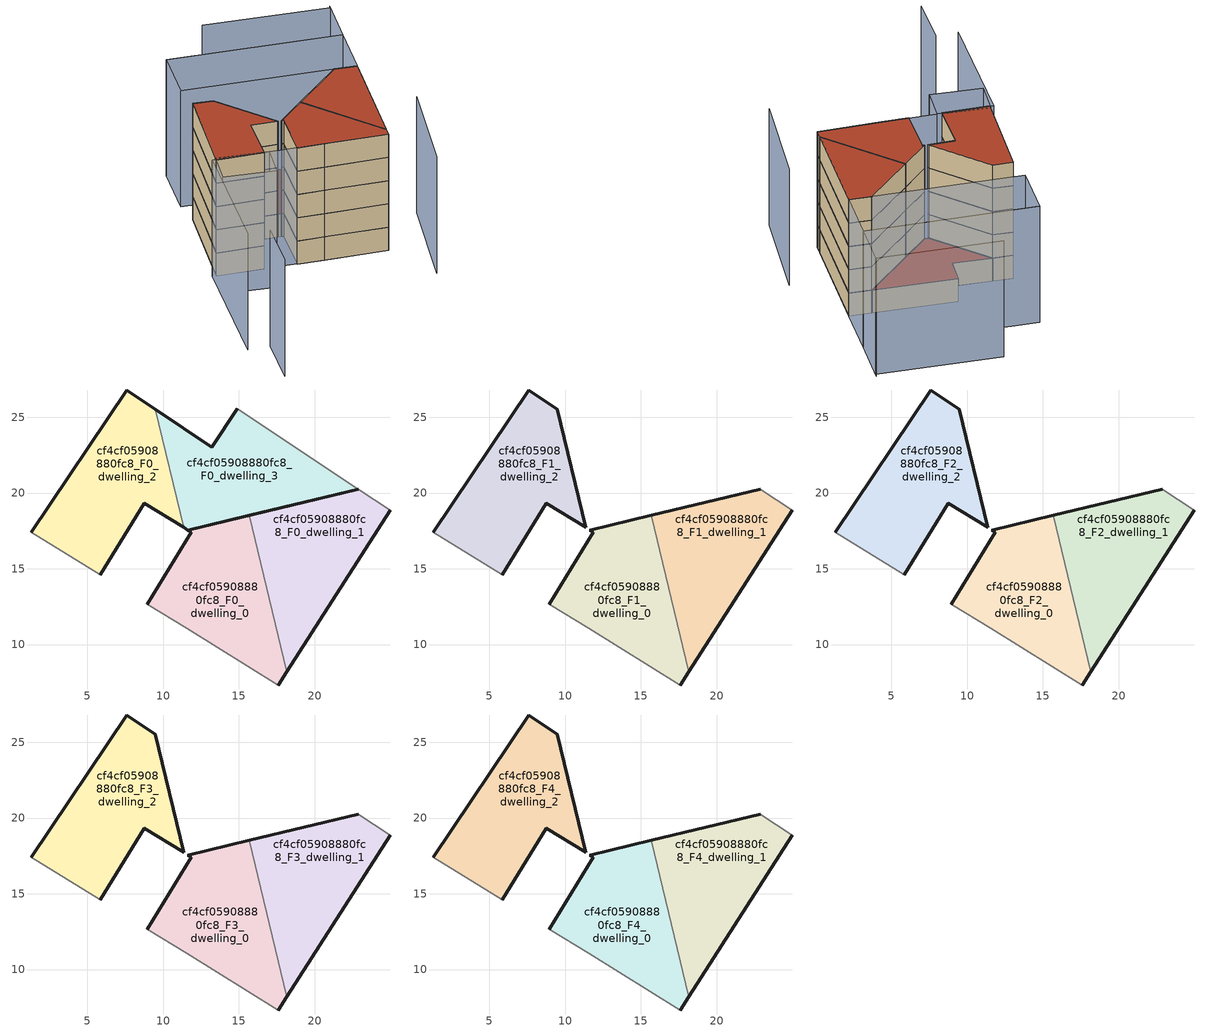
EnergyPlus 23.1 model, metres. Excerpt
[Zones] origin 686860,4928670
cf4cf05908880fc8_F0_dwelling_0
 floor ground (EU_floor_Construction): 17.6,7.33 18.16,8.2 15.69,18.53 11.64,17.56 11.87,17.42 8.95,12.67 11.55,11.06 z0
 wall outside (EU_wall_Construction): 18.16,8.2 17.6,7.33 / 8.95,12.67 11.87,17.42 11.64,17.56 15.69,18.53 z0:3
 wall adiabatic (EU_wall_Construction): 17.6,7.33 11.55,11.06 8.95,12.67 z0:3
 wall to cf4cf05908880fc8_F0_dwelling_1 (EU_wall_Construction): 15.69,18.53 18.16,8.2 z0:3
cf4cf05908880fc8_F0_dwelling_1
 floor ground (EU_floor_Construction): 18.16,8.2 24.99,18.86 22.9,20.25 15.69,18.53 z0
 wall outside (EU_wall_Construction): 15.69,18.53 22.9,20.25 / 24.99,18.86 18.16,8.2 z0:3
 wall adiabatic (EU_wall_Construction): 22.9,20.25 24.99,18.86 z0:3
cf4cf05908880fc8_F0_dwelling_2
 floor ground (EU_floor_Construction): 11.36,17.74 9.49,25.53 7.61,26.8 1.31,17.41 5.87,14.62 8.76,19.34 z0
 wall outside (EU_wall_Construction): 11.36,17.74 8.76,19.34 5.87,14.62 / 1.31,17.41 7.61,26.8 9.49,25.53 z0:3
 wall adiabatic (EU_wall_Construction): 5.87,14.62 1.31,17.41 z0:3
 wall to cf4cf05908880fc8_F0_dwelling_3 (EU_wall_Construction): 9.49,25.53 11.36,17.74 z0:3
cf4cf05908880fc8_F0_dwelling_3
 floor ground (EU_floor_Construction): 22.9,20.25 14.91,25.55 13.22,23.03 9.49,25.53 11.36,17.74 11.64,17.56 z0
 wall outside (EU_wall_Construction): 22.9,20.25 11.64,17.56 11.36,17.74 / 9.49,25.53 13.22,23.03 14.91,25.55 z0:3
 wall adiabatic (EU_wall_Construction): 14.91,25.55 22.9,20.25 z0:3
 roof outside (EU_roof_Construction): 22.9,20.25 11.64,17.56 11.36,17.74 9.49,25.53 13.22,23.03 14.91,25.55 z3
cf4cf05908880fc8_F1_dwelling_0
 floor to cf4cf05908880fc8_F0_dwelling_0 (EU_floor_Construction): 17.6,7.33 18.16,8.2 15.69,18.53 11.64,17.56 11.87,17.42 8.95,12.67 11.55,11.06 z3
 wall outside (EU_wall_Construction): 18.16,8.2 17.6,7.33 / 8.95,12.67 11.87,17.42 11.64,17.56 15.69,18.53 z3:6
 wall adiabatic (EU_wall_Construction): 17.6,7.33 11.55,11.06 8.95,12.67 z3:6
 wall to cf4cf05908880fc8_F1_dwelling_1 (EU_wall_Construction): 15.69,18.53 18.16,8.2 z3:6
cf4cf05908880fc8_F1_dwelling_1
 floor to cf4cf05908880fc8_F0_dwelling_1 (EU_floor_Construction): 18.16,8.2 24.99,18.86 22.9,20.25 15.69,18.53 z3
 wall outside (EU_wall_Construction): 15.69,18.53 22.9,20.25 / 24.99,18.86 18.16,8.2 z3:6
 wall adiabatic (EU_wall_Construction): 22.9,20.25 24.99,18.86 z3:6
cf4cf05908880fc8_F1_dwelling_2
 floor to cf4cf05908880fc8_F0_dwelling_2 (EU_floor_Construction): 11.36,17.74 9.49,25.53 7.61,26.8 1.31,17.41 5.87,14.62 8.76,19.34 z3
 wall outside (EU_wall_Construction): 1.31,17.41 7.61,26.8 9.49,25.53 11.36,17.74 8.76,19.34 5.87,14.62 z3:6
 wall adiabatic (EU_wall_Construction): 5.87,14.62 1.31,17.41 z3:6
cf4cf05908880fc8_F2_dwelling_0
 floor to cf4cf05908880fc8_F1_dwelling_0 (EU_floor_Construction): 17.6,7.33 18.16,8.2 15.69,18.53 11.64,17.56 11.87,17.42 8.95,12.67 11.55,11.06 z6
 wall outside (EU_wall_Construction): 18.16,8.2 17.6,7.33 / 8.95,12.67 11.87,17.42 11.64,17.56 15.69,18.53 z6:9
 wall adiabatic (EU_wall_Construction): 17.6,7.33 11.55,11.06 8.95,12.67 z6:9
 wall to cf4cf05908880fc8_F2_dwelling_1 (EU_wall_Construction): 15.69,18.53 18.16,8.2 z6:9
cf4cf05908880fc8_F2_dwelling_1
 floor to cf4cf05908880fc8_F1_dwelling_1 (EU_floor_Construction): 18.16,8.2 24.99,18.86 22.9,20.25 15.69,18.53 z6
 wall outside (EU_wall_Construction): 15.69,18.53 22.9,20.25 / 24.99,18.86 18.16,8.2 z6:9
 wall adiabatic (EU_wall_Construction): 22.9,20.25 24.99,18.86 z6:9
cf4cf05908880fc8_F2_dwelling_2
 floor to cf4cf05908880fc8_F1_dwelling_2 (EU_floor_Construction): 11.36,17.74 9.49,25.53 7.61,26.8 1.31,17.41 5.87,14.62 8.76,19.34 z6
 wall outside (EU_wall_Construction): 1.31,17.41 7.61,26.8 9.49,25.53 11.36,17.74 8.76,19.34 5.87,14.62 z6:9
 wall adiabatic (EU_wall_Construction): 5.87,14.62 1.31,17.41 z6:9
cf4cf05908880fc8_F3_dwelling_0
 floor to cf4cf05908880fc8_F2_dwelling_0 (EU_floor_Construction): 17.6,7.33 18.16,8.2 15.69,18.53 11.64,17.56 11.87,17.42 8.95,12.67 11.55,11.06 z9
 wall outside (EU_wall_Construction): 18.16,8.2 17.6,7.33 / 8.95,12.67 11.87,17.42 11.64,17.56 15.69,18.53 z9:12
 wall adiabatic (EU_wall_Construction): 17.6,7.33 11.55,11.06 8.95,12.67 z9:12
 wall to cf4cf05908880fc8_F3_dwelling_1 (EU_wall_Construction): 15.69,18.53 18.16,8.2 z9:12
cf4cf05908880fc8_F3_dwelling_1
 floor to cf4cf05908880fc8_F2_dwelling_1 (EU_floor_Construction): 18.16,8.2 24.99,18.86 22.9,20.25 15.69,18.53 z9
 wall outside (EU_wall_Construction): 15.69,18.53 22.9,20.25 / 24.99,18.86 18.16,8.2 z9:12
 wall adiabatic (EU_wall_Construction): 22.9,20.25 24.99,18.86 z9:12
cf4cf05908880fc8_F3_dwelling_2
 floor to cf4cf05908880fc8_F2_dwelling_2 (EU_floor_Construction): 11.36,17.74 9.49,25.53 7.61,26.8 1.31,17.41 5.87,14.62 8.76,19.34 z9
 wall outside (EU_wall_Construction): 1.31,17.41 7.61,26.8 9.49,25.53 11.36,17.74 8.76,19.34 5.87,14.62 z9:12
 wall adiabatic (EU_wall_Construction): 5.87,14.62 1.31,17.41 z9:12
cf4cf05908880fc8_F4_dwelling_0
 floor to cf4cf05908880fc8_F3_dwelling_0 (EU_floor_Construction): 17.6,7.33 18.16,8.2 15.69,18.53 11.64,17.56 11.87,17.42 8.95,12.67 11.55,11.06 z12
 wall outside (EU_wall_Construction): 18.16,8.2 17.6,7.33 / 8.95,12.67 11.87,17.42 11.64,17.56 15.69,18.53 z12:15
 wall adiabatic (EU_wall_Construction): 17.6,7.33 11.55,11.06 8.95,12.67 z12:15
 wall to cf4cf05908880fc8_F4_dwelling_1 (EU_wall_Construction): 15.69,18.53 18.16,8.2 z12:15
 roof outside (EU_roof_Construction): 15.69,18.53 18.16,8.2 17.6,7.33 11.55,11.06 8.95,12.67 11.87,17.42 11.64,17.56 z15
cf4cf05908880fc8_F4_dwelling_1
 floor to cf4cf05908880fc8_F3_dwelling_1 (EU_floor_Construction): 18.16,8.2 24.99,18.86 22.9,20.25 15.69,18.53 z12
 wall outside (EU_wall_Construction): 15.69,18.53 22.9,20.25 / 24.99,18.86 18.16,8.2 z12:15
 wall adiabatic (EU_wall_Construction): 22.9,20.25 24.99,18.86 z12:15
 roof outside (EU_roof_Construction): 24.99,18.86 18.16,8.2 15.69,18.53 22.9,20.25 z15
cf4cf05908880fc8_F4_dwelling_2
 floor to cf4cf05908880fc8_F3_dwelling_2 (EU_floor_Construction): 11.36,17.74 9.49,25.53 7.61,26.8 1.31,17.41 5.87,14.62 8.76,19.34 z12
 wall outside (EU_wall_Construction): 1.31,17.41 7.61,26.8 9.49,25.53 11.36,17.74 8.76,19.34 5.87,14.62 z12:15
 wall adiabatic (EU_wall_Construction): 5.87,14.62 1.31,17.41 z12:15
 roof outside (EU_roof_Construction): 9.49,25.53 11.36,17.74 8.76,19.34 5.87,14.62 1.31,17.41 7.61,26.8 z15
shading: -7.79,-1.11 -4.68,3.95 / 17.91,0.55 25,10.07 / -6.8,5.24 1.01,17.72 / 1.01,17.72 17.6,7.33 / 31.43,28.92 28.33,24.09 / 31.25,28.65 19.39,36.4 / 4.19,11.26 -0.66,14.66 / -0.66,14.66 1.51,17.76 / 1.51,17.76 6.37,14.36 / 6.37,14.36 4.19,11.26 / 11.86,34.63 28.33,24.09 / 28.33,24.09 24.99,18.86 / 24.99,18.86 8.51,29.41 / 8.51,29.41 11.86,34.63 / 28.33,24.09 11.96,34.57 z0:15
[Building]
EU S2 Campaign: North Axis=0; Terrain=City; Solar Distribution=FullExterior
[Site:Location]
Bologna: Latitude=44.5; Longitude=11.25; Time Zone=1; Elevation=37
[SizingPeriod:WeatherFileDays]
AnnualSizingPeriod: Begin Month=1; Begin Day of Month=1; End Month=12; End Day of Month=31; Day of Week for Start Day=Monday; Use Weather File Daylight Saving Period=No; Use Weather File Rain and Snow Indicators=No
[MATERIAL]
EU_InternalMass_Material: Roughness=MediumRough; Thickness=0.1; Conductivity=1; Density=1800; Specific Heat=900; Thermal Absorptance=0.9; Solar Absorptance=0.7; Visible Absorptance=0.7
[MATERIAL:NOMASS] Roughness=MediumRough; Thermal Absorptance=0.9; Solar Absorptance=0.7; Visible Absorptance=0.7
Name | Thermal Resistance
EU_wall_NoMass | 0.905828
EU_roof_NoMass | 0.37593
EU_floor_NoMass | 0.67114
[CONSTRUCTION]
EU_wall_Construction: EU_wall_NoMass
EU_roof_Construction: EU_roof_NoMass
EU_floor_Construction: EU_floor_NoMass
EU_InternalMass_Construction: EU_InternalMass_Material
[ZONE] Type=1; Multiplier=1; Ceiling Height=autocalculate; Floor Area=autocalculate; Part of Total Floor Area=Yes
Name | Volume
cf4cf05908880fc8_F0_dwelling_0 | 165.549
cf4cf05908880fc8_F1_dwelling_0; cf4cf05908880fc8_F2_dwelling_0; cf4cf05908880fc8_F3_dwelling_0; cf4cf05908880fc8_F4_dwelling_0 | 165.551
cf4cf05908880fc8_F0_dwelling_1; cf4cf05908880fc8_F1_dwelling_1; cf4cf05908880fc8_F2_dwelling_1; cf4cf05908880fc8_F3_dwelling_1; cf4cf05908880fc8_F4_dwelling_1 | 165.554
cf4cf05908880fc8_F0_dwelling_2 | 175.878
cf4cf05908880fc8_F1_dwelling_2; cf4cf05908880fc8_F2_dwelling_2; cf4cf05908880fc8_F3_dwelling_2; cf4cf05908880fc8_F4_dwelling_2 | 175.879
cf4cf05908880fc8_F0_dwelling_3 | 168.989
[INTERNALMASS] Construction=EU_InternalMass_Construction
Name | Zone or ZoneList | Surface Area
cf4cf05908880fc8_F0_dwelling_0_EU_InternalMass | cf4cf05908880fc8_F0_dwelling_0 | 55.1833
cf4cf05908880fc8_F0_dwelling_1_EU_InternalMass | cf4cf05908880fc8_F0_dwelling_1 | 55.1846
cf4cf05908880fc8_F0_dwelling_2_EU_InternalMass | cf4cf05908880fc8_F0_dwelling_2 | 58.6263
cf4cf05908880fc8_F0_dwelling_3_EU_InternalMass | cf4cf05908880fc8_F0_dwelling_3 | 56.3297
cf4cf05908880fc8_F1_dwelling_0_EU_InternalMass | cf4cf05908880fc8_F1_dwelling_0 | 75.1088
cf4cf05908880fc8_F1_dwelling_1_EU_InternalMass | cf4cf05908880fc8_F1_dwelling_1 | 77.9665
cf4cf05908880fc8_F1_dwelling_2_EU_InternalMass | cf4cf05908880fc8_F1_dwelling_2 | 72.2464
cf4cf05908880fc8_F2_dwelling_0_EU_InternalMass | cf4cf05908880fc8_F2_dwelling_0 | 75.1088
cf4cf05908880fc8_F2_dwelling_1_EU_InternalMass | cf4cf05908880fc8_F2_dwelling_1 | 77.9665
cf4cf05908880fc8_F2_dwelling_2_EU_InternalMass | cf4cf05908880fc8_F2_dwelling_2 | 72.2464
cf4cf05908880fc8_F3_dwelling_0_EU_InternalMass | cf4cf05908880fc8_F3_dwelling_0 | 75.1088
cf4cf05908880fc8_F3_dwelling_1_EU_InternalMass | cf4cf05908880fc8_F3_dwelling_1 | 77.9665
cf4cf05908880fc8_F3_dwelling_2_EU_InternalMass | cf4cf05908880fc8_F3_dwelling_2 | 72.2464
cf4cf05908880fc8_F4_dwelling_0_EU_InternalMass | cf4cf05908880fc8_F4_dwelling_0 | 75.1088
cf4cf05908880fc8_F4_dwelling_1_EU_InternalMass | cf4cf05908880fc8_F4_dwelling_1 | 77.9665
cf4cf05908880fc8_F4_dwelling_2_EU_InternalMass | cf4cf05908880fc8_F4_dwelling_2 | 72.2464
[OTHEREQUIPMENT] Fuel Type=Electricity; Design Level Calculation Method=Watts/Area; Power per Zone Floor Area=1; Fraction Latent=0; Fraction Radiant=0; Fraction Lost=0; Carbon Dioxide Generation Rate=0; EndUse Subcategory=EU_Step8_InternalGains
Name | Zone or ZoneList or Space or SpaceList | Schedule
EU_Step8_InternalGain_cf4cf05908880fc8_F0_dwelling_0_f000 | cf4cf05908880fc8_F0_dwelling_0 | EU_Step8_GainSchedule_cf4cf05908880fc8_F0_dwelling_0_f000
EU_Step8_InternalGain_cf4cf05908880fc8_F0_dwelling_1_f000 | cf4cf05908880fc8_F0_dwelling_1 | EU_Step8_GainSchedule_cf4cf05908880fc8_F0_dwelling_1_f000
EU_Step8_InternalGain_cf4cf05908880fc8_F0_dwelling_2_f000 | cf4cf05908880fc8_F0_dwelling_2 | EU_Step8_GainSchedule_cf4cf05908880fc8_F0_dwelling_2_f000
EU_Step8_InternalGain_cf4cf05908880fc8_F0_dwelling_3_f000 | cf4cf05908880fc8_F0_dwelling_3 | EU_Step8_GainSchedule_cf4cf05908880fc8_F0_dwelling_3_f000
EU_Step8_InternalGain_cf4cf05908880fc8_F1_dwelling_0_f000 | cf4cf05908880fc8_F1_dwelling_0 | EU_Step8_GainSchedule_cf4cf05908880fc8_F1_dwelling_0_f000
EU_Step8_InternalGain_cf4cf05908880fc8_F1_dwelling_1_f000 | cf4cf05908880fc8_F1_dwelling_1 | EU_Step8_GainSchedule_cf4cf05908880fc8_F1_dwelling_1_f000
EU_Step8_InternalGain_cf4cf05908880fc8_F1_dwelling_2_f000 | cf4cf05908880fc8_F1_dwelling_2 | EU_Step8_GainSchedule_cf4cf05908880fc8_F1_dwelling_2_f000
EU_Step8_InternalGain_cf4cf05908880fc8_F2_dwelling_0_f000 | cf4cf05908880fc8_F2_dwelling_0 | EU_Step8_GainSchedule_cf4cf05908880fc8_F2_dwelling_0_f000
EU_Step8_InternalGain_cf4cf05908880fc8_F2_dwelling_1_f000 | cf4cf05908880fc8_F2_dwelling_1 | EU_Step8_GainSchedule_cf4cf05908880fc8_F2_dwelling_1_f000
EU_Step8_InternalGain_cf4cf05908880fc8_F2_dwelling_2_f000 | cf4cf05908880fc8_F2_dwelling_2 | EU_Step8_GainSchedule_cf4cf05908880fc8_F2_dwelling_2_f000
EU_Step8_InternalGain_cf4cf05908880fc8_F3_dwelling_0_f000 | cf4cf05908880fc8_F3_dwelling_0 | EU_Step8_GainSchedule_cf4cf05908880fc8_F3_dwelling_0_f000
EU_Step8_InternalGain_cf4cf05908880fc8_F3_dwelling_1_f000 | cf4cf05908880fc8_F3_dwelling_1 | EU_Step8_GainSchedule_cf4cf05908880fc8_F3_dwelling_1_f000
EU_Step8_InternalGain_cf4cf05908880fc8_F3_dwelling_2_f000 | cf4cf05908880fc8_F3_dwelling_2 | EU_Step8_GainSchedule_cf4cf05908880fc8_F3_dwelling_2_f000
EU_Step8_InternalGain_cf4cf05908880fc8_F4_dwelling_0_f000 | cf4cf05908880fc8_F4_dwelling_0 | EU_Step8_GainSchedule_cf4cf05908880fc8_F4_dwelling_0_f000
EU_Step8_InternalGain_cf4cf05908880fc8_F4_dwelling_1_f000 | cf4cf05908880fc8_F4_dwelling_1 | EU_Step8_GainSchedule_cf4cf05908880fc8_F4_dwelling_1_f000
EU_Step8_InternalGain_cf4cf05908880fc8_F4_dwelling_2_f000 | cf4cf05908880fc8_F4_dwelling_2 | EU_Step8_GainSchedule_cf4cf05908880fc8_F4_dwelling_2_f000
[ZONEVENTILATION:DESIGNFLOWRATE] Schedule=EU_AlwaysOn; Design Flow Rate Calculation Method=AirChanges/Hour; Air Changes per Hour=0.73129; Ventilation Type=Natural; Fan Pressure Rise=0; Fan Total Efficiency=1; Constant Term Coefficient=1; Temperature Term Coefficient=0; Velocity Term Coefficient=0; Velocity Squared Term Coefficient=0; Minimum Indoor Temperature=-100; Maximum Indoor Temperature=100; Delta Temperature=-100; Minimum Outdoor Temperature=-100; Maximum Outdoor Temperature=100; Maximum Wind Speed=40
Name | Zone or ZoneList or Space or SpaceList
EU_ConstantAir_cf4cf05908880fc8_F0_dwelling_0 | cf4cf05908880fc8_F0_dwelling_0
EU_ConstantAir_cf4cf05908880fc8_F0_dwelling_1 | cf4cf05908880fc8_F0_dwelling_1
EU_ConstantAir_cf4cf05908880fc8_F0_dwelling_2 | cf4cf05908880fc8_F0_dwelling_2
EU_ConstantAir_cf4cf05908880fc8_F0_dwelling_3 | cf4cf05908880fc8_F0_dwelling_3
EU_ConstantAir_cf4cf05908880fc8_F1_dwelling_0 | cf4cf05908880fc8_F1_dwelling_0
EU_ConstantAir_cf4cf05908880fc8_F1_dwelling_1 | cf4cf05908880fc8_F1_dwelling_1
EU_ConstantAir_cf4cf05908880fc8_F1_dwelling_2 | cf4cf05908880fc8_F1_dwelling_2
EU_ConstantAir_cf4cf05908880fc8_F2_dwelling_0 | cf4cf05908880fc8_F2_dwelling_0
EU_ConstantAir_cf4cf05908880fc8_F2_dwelling_1 | cf4cf05908880fc8_F2_dwelling_1
EU_ConstantAir_cf4cf05908880fc8_F2_dwelling_2 | cf4cf05908880fc8_F2_dwelling_2
EU_ConstantAir_cf4cf05908880fc8_F3_dwelling_0 | cf4cf05908880fc8_F3_dwelling_0
EU_ConstantAir_cf4cf05908880fc8_F3_dwelling_1 | cf4cf05908880fc8_F3_dwelling_1
EU_ConstantAir_cf4cf05908880fc8_F3_dwelling_2 | cf4cf05908880fc8_F3_dwelling_2
EU_ConstantAir_cf4cf05908880fc8_F4_dwelling_0 | cf4cf05908880fc8_F4_dwelling_0
EU_ConstantAir_cf4cf05908880fc8_F4_dwelling_1 | cf4cf05908880fc8_F4_dwelling_1
EU_ConstantAir_cf4cf05908880fc8_F4_dwelling_2 | cf4cf05908880fc8_F4_dwelling_2
[HVACTEMPLATE:THERMOSTAT] Constant Heating Setpoint=20; Constant Cooling Setpoint=50
EU_HeatOnly_cf4cf05908880fc8_F0_dwelling_0; EU_HeatOnly_cf4cf05908880fc8_F0_dwelling_1; EU_HeatOnly_cf4cf05908880fc8_F0_dwelling_2; EU_HeatOnly_cf4cf05908880fc8_F0_dwelling_3; EU_HeatOnly_cf4cf05908880fc8_F1_dwelling_0; EU_HeatOnly_cf4cf05908880fc8_F1_dwelling_1; EU_HeatOnly_cf4cf05908880fc8_F1_dwelling_2; EU_HeatOnly_cf4cf05908880fc8_F2_dwelling_0; EU_HeatOnly_cf4cf05908880fc8_F2_dwelling_1; EU_HeatOnly_cf4cf05908880fc8_F2_dwelling_2; EU_HeatOnly_cf4cf05908880fc8_F3_dwelling_0; EU_HeatOnly_cf4cf05908880fc8_F3_dwelling_1; EU_HeatOnly_cf4cf05908880fc8_F3_dwelling_2; EU_HeatOnly_cf4cf05908880fc8_F4_dwelling_0; EU_HeatOnly_cf4cf05908880fc8_F4_dwelling_1; EU_HeatOnly_cf4cf05908880fc8_F4_dwelling_2
[HVACTEMPLATE:ZONE:IDEALLOADSAIRSYSTEM] System Availability Schedule=EU_AlwaysOn; Maximum Heating Supply Air Temperature=50; Minimum Cooling Supply Air Temperature=13; Maximum Heating Supply Air Humidity Ratio=0.0156; Minimum Cooling Supply Air Humidity Ratio=0.0077; Heating Limit=NoLimit; Cooling Limit=NoLimit; Heating Availability Schedule=EU_AlwaysOn; Cooling Availability Schedule=EU_CoolingOff; Dehumidification Control Type=ConstantSensibleHeatRatio; Cooling Sensible Heat Ratio=0.7; Dehumidification Setpoint=60; Humidification Control Type=None; Humidification Setpoint=30; Outdoor Air Method=None; Outdoor Air Flow Rate per Person=0.00944; Outdoor Air Flow Rate per Zone Floor Area=0; Outdoor Air Flow Rate per Zone=0; Demand Controlled Ventilation Type=None; Outdoor Air Economizer Type=NoEconomizer; Heat Recovery Type=None; Sensible Heat Recovery Effectiveness=0.7; Latent Heat Recovery Effectiveness=0.65
Name | Template Thermostat
cf4cf05908880fc8_F0_dwelling_0 | EU_HeatOnly_cf4cf05908880fc8_F0_dwelling_0
cf4cf05908880fc8_F0_dwelling_1 | EU_HeatOnly_cf4cf05908880fc8_F0_dwelling_1
cf4cf05908880fc8_F0_dwelling_2 | EU_HeatOnly_cf4cf05908880fc8_F0_dwelling_2
cf4cf05908880fc8_F0_dwelling_3 | EU_HeatOnly_cf4cf05908880fc8_F0_dwelling_3
cf4cf05908880fc8_F1_dwelling_0 | EU_HeatOnly_cf4cf05908880fc8_F1_dwelling_0
cf4cf05908880fc8_F1_dwelling_1 | EU_HeatOnly_cf4cf05908880fc8_F1_dwelling_1
cf4cf05908880fc8_F1_dwelling_2 | EU_HeatOnly_cf4cf05908880fc8_F1_dwelling_2
cf4cf05908880fc8_F2_dwelling_0 | EU_HeatOnly_cf4cf05908880fc8_F2_dwelling_0
cf4cf05908880fc8_F2_dwelling_1 | EU_HeatOnly_cf4cf05908880fc8_F2_dwelling_1
cf4cf05908880fc8_F2_dwelling_2 | EU_HeatOnly_cf4cf05908880fc8_F2_dwelling_2
cf4cf05908880fc8_F3_dwelling_0 | EU_HeatOnly_cf4cf05908880fc8_F3_dwelling_0
cf4cf05908880fc8_F3_dwelling_1 | EU_HeatOnly_cf4cf05908880fc8_F3_dwelling_1
cf4cf05908880fc8_F3_dwelling_2 | EU_HeatOnly_cf4cf05908880fc8_F3_dwelling_2
cf4cf05908880fc8_F4_dwelling_0 | EU_HeatOnly_cf4cf05908880fc8_F4_dwelling_0
cf4cf05908880fc8_F4_dwelling_1 | EU_HeatOnly_cf4cf05908880fc8_F4_dwelling_1
cf4cf05908880fc8_F4_dwelling_2 | EU_HeatOnly_cf4cf05908880fc8_F4_dwelling_2
[SIZING:ZONE] Zone Cooling Design Supply Air Temperature Input Method=SupplyAirTemperature; Zone Cooling Design Supply Air Temperature=13; Zone Heating Design Supply Air Temperature Input Method=SupplyAirTemperature; Zone Heating Design Supply Air Temperature=50; Zone Cooling Design Supply Air Humidity Ratio=0.008; Zone Heating Design Supply Air Humidity Ratio=0.008; Cooling Design Air Flow Method=DesignDay; Cooling Design Air Flow Rate=0; Cooling Minimum Air Flow per Zone Floor Area=0.000762; Cooling Minimum Air Flow=0; Cooling Minimum Air Flow Fraction=0.2; Heating Design Air Flow Method=DesignDay; Heating Design Air Flow Rate=0; Heating Maximum Air Flow per Zone Floor Area=0.002032; Heating Maximum Air Flow=0.141576; Heating Maximum Air Flow Fraction=0.3; Account for Dedicated Outdoor Air System=No; Dedicated Outdoor Air System Control Strategy=NeutralSupplyAir; Dedicated Outdoor Air Low Setpoint Temperature for Design=autosize; Dedicated Outdoor Air High Setpoint Temperature for Design=autosize; Zone Load Sizing Method=Sensible Load Only No Latent Load; Zone Latent Cooling Design Supply Air Humidity Ratio Input Method=HumidityRatioDifference; Zone Cooling Design Supply Air Humidity Ratio Difference=0.005; Zone Latent Heating Design Supply Air Humidity Ratio Input Method=HumidityRatioDifference; Zone Humidification Design Supply Air Humidity Ratio Difference=0.005
cf4cf05908880fc8_F0_dwelling_0; cf4cf05908880fc8_F0_dwelling_1; cf4cf05908880fc8_F0_dwelling_2; cf4cf05908880fc8_F0_dwelling_3; cf4cf05908880fc8_F1_dwelling_0; cf4cf05908880fc8_F1_dwelling_1; cf4cf05908880fc8_F1_dwelling_2; cf4cf05908880fc8_F2_dwelling_0; cf4cf05908880fc8_F2_dwelling_1; cf4cf05908880fc8_F2_dwelling_2; cf4cf05908880fc8_F3_dwelling_0; cf4cf05908880fc8_F3_dwelling_1; cf4cf05908880fc8_F3_dwelling_2; cf4cf05908880fc8_F4_dwelling_0; cf4cf05908880fc8_F4_dwelling_1; cf4cf05908880fc8_F4_dwelling_2
[SCHEDULE:CONSTANT]
Name | Hourly Value
EU_AlwaysOn | 1
EU_CoolingOff | 0
[SCHEDULE:FILE] Column Number=1; Rows to Skip at Top=0; Number of Hours of Data=8760; Column Separator=Comma; Interpolate to Timestep=No; Minutes per Item=60; Adjust Schedule for Daylight Savings=Yes
Name | File
EU_Step8_GainSchedule_cf4cf05908880fc8_F0_dwelling_0_f000 | ../../schedules/cf4cf05908880fc8/cf4cf05908880fc8_F0_dwelling_0_f000_gain.csv
EU_Step8_GainSchedule_cf4cf05908880fc8_F0_dwelling_1_f000 | ../../schedules/cf4cf05908880fc8/cf4cf05908880fc8_F0_dwelling_1_f000_gain.csv
EU_Step8_GainSchedule_cf4cf05908880fc8_F0_dwelling_2_f000 | ../../schedules/cf4cf05908880fc8/cf4cf05908880fc8_F0_dwelling_2_f000_gain.csv
EU_Step8_GainSchedule_cf4cf05908880fc8_F0_dwelling_3_f000 | ../../schedules/cf4cf05908880fc8/cf4cf05908880fc8_F0_dwelling_3_f000_gain.csv
EU_Step8_GainSchedule_cf4cf05908880fc8_F1_dwelling_0_f000 | ../../schedules/cf4cf05908880fc8/cf4cf05908880fc8_F1_dwelling_0_f000_gain.csv
EU_Step8_GainSchedule_cf4cf05908880fc8_F1_dwelling_1_f000 | ../../schedules/cf4cf05908880fc8/cf4cf05908880fc8_F1_dwelling_1_f000_gain.csv
EU_Step8_GainSchedule_cf4cf05908880fc8_F1_dwelling_2_f000 | ../../schedules/cf4cf05908880fc8/cf4cf05908880fc8_F1_dwelling_2_f000_gain.csv
EU_Step8_GainSchedule_cf4cf05908880fc8_F2_dwelling_0_f000 | ../../schedules/cf4cf05908880fc8/cf4cf05908880fc8_F2_dwelling_0_f000_gain.csv
EU_Step8_GainSchedule_cf4cf05908880fc8_F2_dwelling_1_f000 | ../../schedules/cf4cf05908880fc8/cf4cf05908880fc8_F2_dwelling_1_f000_gain.csv
EU_Step8_GainSchedule_cf4cf05908880fc8_F2_dwelling_2_f000 | ../../schedules/cf4cf05908880fc8/cf4cf05908880fc8_F2_dwelling_2_f000_gain.csv
EU_Step8_GainSchedule_cf4cf05908880fc8_F3_dwelling_0_f000 | ../../schedules/cf4cf05908880fc8/cf4cf05908880fc8_F3_dwelling_0_f000_gain.csv
EU_Step8_GainSchedule_cf4cf05908880fc8_F3_dwelling_1_f000 | ../../schedules/cf4cf05908880fc8/cf4cf05908880fc8_F3_dwelling_1_f000_gain.csv
EU_Step8_GainSchedule_cf4cf05908880fc8_F3_dwelling_2_f000 | ../../schedules/cf4cf05908880fc8/cf4cf05908880fc8_F3_dwelling_2_f000_gain.csv
EU_Step8_GainSchedule_cf4cf05908880fc8_F4_dwelling_0_f000 | ../../schedules/cf4cf05908880fc8/cf4cf05908880fc8_F4_dwelling_0_f000_gain.csv
EU_Step8_GainSchedule_cf4cf05908880fc8_F4_dwelling_1_f000 | ../../schedules/cf4cf05908880fc8/cf4cf05908880fc8_F4_dwelling_1_f000_gain.csv
EU_Step8_GainSchedule_cf4cf05908880fc8_F4_dwelling_2_f000 | ../../schedules/cf4cf05908880fc8/cf4cf05908880fc8_F4_dwelling_2_f000_gain.csv
